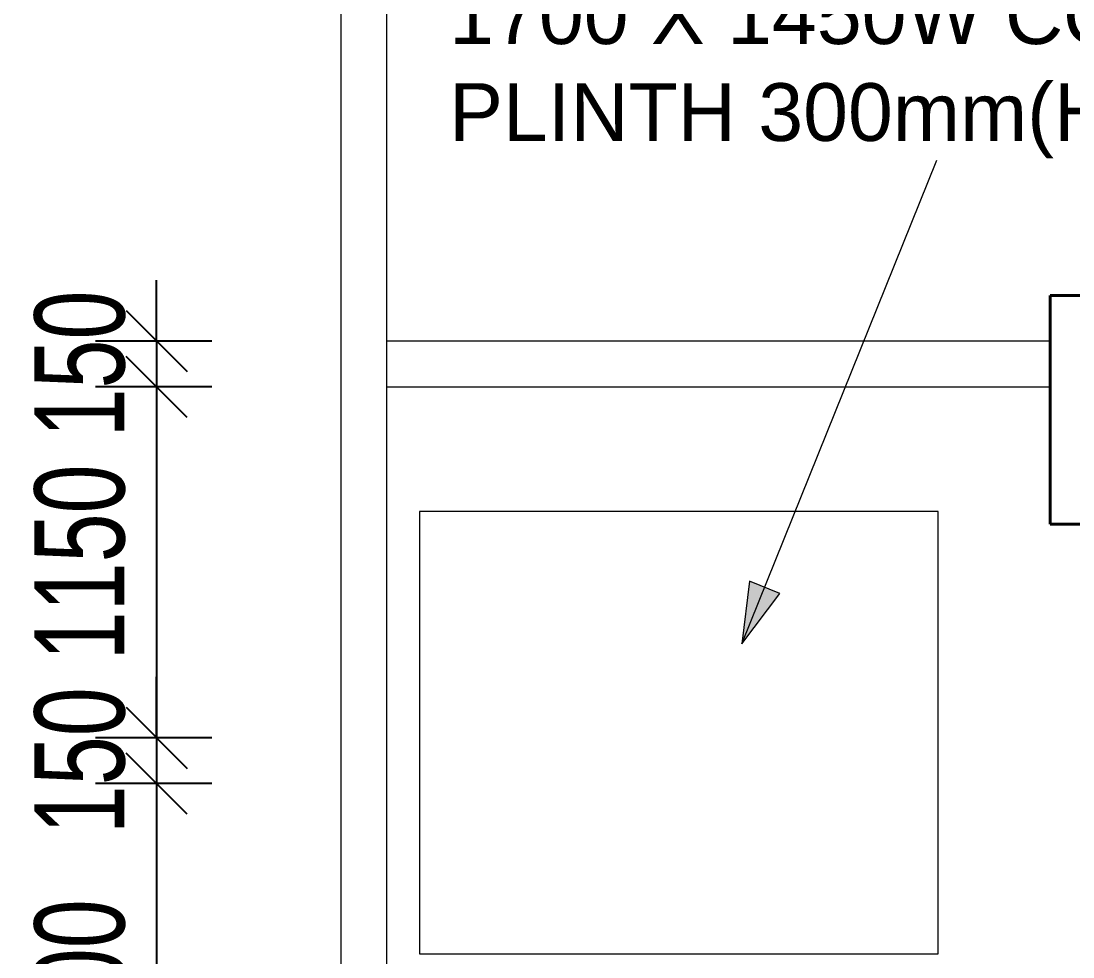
# Model space of a CAD drawing. Header units: millimetres. Extents: x 12827 to 109288, y -12264 to 68487.
# Drawn here: x 36591 to 40039, y 38189 to 41256 of the extents above; entities that cross this region are included whole.
import ezdxf

# ---------------------------------------------------------------- set-up
doc = ezdxf.new("R2010")
doc.units = ezdxf.units.MM
for name, color, linetype, lineweight in [('A-ANNO-DIMS', 211, 'Continuous', 5), ('A-FLOR', 192, 'Continuous', 9), ('A-WALL', 113, 'Continuous', 20), ('G-ANNO-TEXT', 231, 'Continuous', 5), ('S-COLS', 52, 'Continuous', 20)]:
    doc.layers.add(name, color=color, linetype=linetype, lineweight=lineweight)
doc.styles.add('Arial_1', font='arial.ttf', dxfattribs={"width": 0.7, "height": 295.05988})
doc.styles.add('Swis721 BT_8', font='swiss.ttf', dxfattribs={"height": 189.214176})
doc.dimstyles.new('Linear_-_1_5mm_Arial', dxfattribs={"dimscale": 304.8, "dimtxt": 300, "dimasz": 0.656168, "dimexe": 0.656168, "dimexo": 0.0625, "dimgap": 0.328084, "dimtad": 1, "dimdec": 0, "dimzin": 0, "dimdsep": 46, "dimtxsty": 'Arial_1', "dimblk1": 'OBLIQUE', "dimblk2": 'OBLIQUE', "dimsah": 1, "dimcen": 0.09, "dimadec": 0, "dimazin": 0, "dimtfac": 1, "dimtdec": 4, "dimtix": 1, "dimtmove": 0, "dimatfit": 3, "dimfxl": 0.656168, "dimfxlon": 1, "dimtvp": 1, "dimtolj": 1, "dimtzin": 0, "dimarcsym": 2})

# ---------------------------------------------------------------- blocks, each defined once
blk = doc.blocks.new('_Oblique')
at = {"color": 0, "linetype": 'ByBlock', "lineweight": -2}
blk.add_line((-0.5, -0.5), (0.5, 0.5), dxfattribs=at)
blk = doc.blocks.new('DIMBLOCK34-Copy of 2_F')
at = {"layer": 'A-ANNO-DIMS', "color": 0, "lineweight": -2, "transparency": 16777216}
for p, q in [((37034.8, 40207.5), (37034.8, 40407.5)), ((37215.7, 40207.5), (36834.8, 40207.5)), ((37034.8, 40207.5), (37034.8, 40057.5)), ((37215.7, 40057.5), (36834.8, 40057.5)), ((37034.8, 40057.5), (37034.8, 39857.5))]:
    blk.add_line(p, q, dxfattribs=at)
at = {"layer": 'Defpoints', "color": 0, "transparency": 16777216}
for p in [(37234.8, 40207.5), (37034.8, 40057.5), (37234.8, 40057.5)]:
    blk.add_point(p, dxfattribs=at)
at = {"layer": 'A-ANNO-DIMS', "color": 0, "lineweight": -2, "transparency": 16777216, "xscale": 200, "yscale": 200, "zscale": 200}
for p, rotation in [((37034.8, 40207.5), 270), ((37034.8, 40057.5), 90)]:
    blk.add_blockref('_Oblique', p, dxfattribs=dict(at, rotation=rotation))
at = {"layer": 'A-ANNO-DIMS', "color": 0, "transparency": 16777216, "insert": (36784.1, 40132.5), "char_height": 295.06, "width": 564.923, "attachment_point": 5, "rotation": 90, "style": 'Arial_1'}
blk.add_mtext('\\A1;150', dxfattribs=at)
blk = doc.blocks.new('DIMBLOCK35-Copy of 2_F')
at = {"layer": 'A-ANNO-DIMS', "color": 0, "lineweight": -2, "transparency": 16777216}
for p, q in [((37215.7, 40057.5), (36834.8, 40057.5)), ((37034.8, 40057.5), (37034.8, 38907.5)), ((37215.7, 38907.5), (36834.8, 38907.5))]:
    blk.add_line(p, q, dxfattribs=at)
at = {"layer": 'Defpoints', "color": 0, "transparency": 16777216}
for p in [(37234.8, 40057.5), (37034.8, 38907.5), (37234.8, 38907.5)]:
    blk.add_point(p, dxfattribs=at)
at = {"layer": 'A-ANNO-DIMS', "color": 0, "lineweight": -2, "transparency": 16777216, "xscale": 200, "yscale": 200, "zscale": 200}
for p, rotation in [((37034.8, 40057.5), 90), ((37034.8, 38907.5), 270)]:
    blk.add_blockref('_Oblique', p, dxfattribs=dict(at, rotation=rotation))
at = {"layer": 'A-ANNO-DIMS', "color": 0, "transparency": 16777216, "insert": (36784.1, 39482.5), "char_height": 295.06, "width": 753.231, "attachment_point": 5, "rotation": 90, "style": 'Arial_1'}
blk.add_mtext('\\A1;1150', dxfattribs=at)
blk = doc.blocks.new('DIMBLOCK36-Copy of 2_F')
at = {"layer": 'A-ANNO-DIMS', "color": 0, "lineweight": -2, "transparency": 16777216}
for p, q in [((37034.8, 38907.5), (37034.8, 39107.5)), ((37215.7, 38907.5), (36834.8, 38907.5)), ((37034.8, 38907.5), (37034.8, 38757.5)), ((37215.7, 38757.5), (36834.8, 38757.5)), ((37034.8, 38757.5), (37034.8, 38557.5))]:
    blk.add_line(p, q, dxfattribs=at)
at = {"layer": 'Defpoints', "color": 0, "transparency": 16777216}
for p in [(37234.8, 38907.5), (37034.8, 38757.5), (37234.8, 38757.5)]:
    blk.add_point(p, dxfattribs=at)
at = {"layer": 'A-ANNO-DIMS', "color": 0, "lineweight": -2, "transparency": 16777216, "xscale": 200, "yscale": 200, "zscale": 200}
for p, rotation in [((37034.8, 38907.5), 270), ((37034.8, 38757.5), 90)]:
    blk.add_blockref('_Oblique', p, dxfattribs=dict(at, rotation=rotation))
at = {"layer": 'A-ANNO-DIMS', "color": 0, "transparency": 16777216, "insert": (36784.1, 38832.5), "char_height": 295.06, "width": 564.923, "attachment_point": 5, "rotation": 90, "style": 'Arial_1'}
blk.add_mtext('\\A1;150', dxfattribs=at)
blk = doc.blocks.new('DIMBLOCK37-Copy of 2_F')
at = {"layer": 'A-ANNO-DIMS', "color": 0, "lineweight": -2, "transparency": 16777216}
for p, q in [((37215.7, 38757.5), (36834.8, 38757.5)), ((37034.8, 38757.5), (37034.8, 37357.5)), ((37215.7, 37357.5), (36834.8, 37357.5))]:
    blk.add_line(p, q, dxfattribs=at)
at = {"layer": 'Defpoints', "color": 0, "transparency": 16777216}
for p in [(37234.8, 38757.5), (37034.8, 37357.5), (37234.8, 37357.5)]:
    blk.add_point(p, dxfattribs=at)
at = {"layer": 'A-ANNO-DIMS', "color": 0, "lineweight": -2, "transparency": 16777216, "xscale": 200, "yscale": 200, "zscale": 200}
for p, rotation in [((37034.8, 38757.5), 90), ((37034.8, 37357.5), 270)]:
    blk.add_blockref('_Oblique', p, dxfattribs=dict(at, rotation=rotation))
at = {"layer": 'A-ANNO-DIMS', "color": 0, "transparency": 16777216, "insert": (36784.1, 38057.5), "char_height": 295.06, "width": 753.231, "attachment_point": 5, "rotation": 90, "style": 'Arial_1'}
blk.add_mtext('\\A1;1400', dxfattribs=at)

msp = doc.modelspace()

# ---------------------------------------------------------------- hatches: boundary and pattern name
at = {"layer": 'G-ANNO-TEXT'}
msp.add_hatch(color=130, dxfattribs=at).paths.add_polyline_path([(38953.57838, 39215.29448), (39078.12353, 39380.7042), (38978.73278, 39420.81608)], flags=0)

# ---------------------------------------------------------------- linework, layer by layer
at = {"layer": 'A-FLOR'}
for p, q in [((39597.29302, 39649.48546), (37897.29302, 39649.48546)), ((37897.29302, 39649.48546), (37897.29302, 38199.48569)), ((39597.29302, 38199.48569), (39597.29302, 39649.48546)), ((37897.29302, 38199.48569), (39597.29302, 38199.48569))]:
    msp.add_line(p, q, dxfattribs=at)
at = {"layer": 'A-WALL'}
for p, q in [((37639.29302, 45707.48546), (37639.29302, 37207.48546)), ((37789.29302, 37207.48546), (37789.29302, 45557.48547)), ((39964.29296, 40207.48546), (37789.29302, 40207.48546)), ((39964.29296, 40057.48546), (39964.29296, 40207.48546)), ((37789.29302, 40057.48546), (39964.29296, 40057.48546))]:
    msp.add_line(p, q, dxfattribs=at)
at = {"layer": 'G-ANNO-TEXT', "color": 130}
for p, q in [((38953.57838, 39215.29448), (39593.17838, 40800.11999)), ((38978.73278, 39420.81608), (38953.57838, 39215.29448)), ((39078.12353, 39380.7042), (38978.73278, 39420.81608)), ((38953.57838, 39215.29448), (39078.12353, 39380.7042))]:
    msp.add_line(p, q, dxfattribs=at)
at = {"layer": 'S-COLS', "color": 250, "lineweight": 40}
for p, q in [((40714.29296, 40357.48546), (39964.29296, 40357.48546)), ((39964.29296, 40357.48546), (39964.29296, 39607.48546)), ((39964.29296, 39607.48546), (40714.29296, 39607.48546))]:
    msp.add_line(p, q, dxfattribs=at)

# ---------------------------------------------------------------- texts
at = {"layer": 'G-ANNO-TEXT', "color": 7, "insert": (37994.17838, 41370.28655), "char_height": 189.2141757, "width": 3837.6, "attachment_point": 1, "line_spacing_factor": 1.00667, "style": 'Swis721 BT_8'}
msp.add_mtext('1700 X 1450W CONCRETE\\PPLINTH 300mm(H)', dxfattribs=at)

# ---------------------------------------------------------------- dimensions: what is measured, and where the dimension line sits
at = {"layer": 'A-ANNO-DIMS'}
for base, p1, p2, override, picture, middle in [((37034.79329, 40057.48546), (37234.79329, 40207.48546), (37234.79329, 40057.48546), {"dimpost": '<>', "dimfxl": 150}, 'DIMBLOCK34-Copy of 2_F', (36784.14369, 40132.48546)), ((37034.79329, 38907.48546), (37234.79329, 40057.48546), (37234.79329, 38907.48546), {"dimpost": '<>', "dimfxl": 1150}, 'DIMBLOCK35-Copy of 2_F', (36784.14369, 39482.48546)), ((37034.79329, 38757.48546), (37234.79329, 38907.48546), (37234.79329, 38757.48546), {"dimpost": '<>', "dimfxl": 150}, 'DIMBLOCK36-Copy of 2_F', (36784.14369, 38832.48546)), ((37034.79329, 37357.48546), (37234.79329, 38757.48546), (37234.79329, 37357.48546), {"dimpost": '<>', "dimfxl": 1400}, 'DIMBLOCK37-Copy of 2_F', (36784.14369, 38057.48546))]:
    dim = msp.add_linear_dim(base=base, p1=p1, p2=p2, angle=90, dimstyle='Linear_-_1_5mm_Arial', override=override, dxfattribs=at)
    dim.commit()
    dim.dimension.update_dxf_attribs({"geometry": picture, "text_midpoint": middle})

doc.saveas('drawing.dxf')
